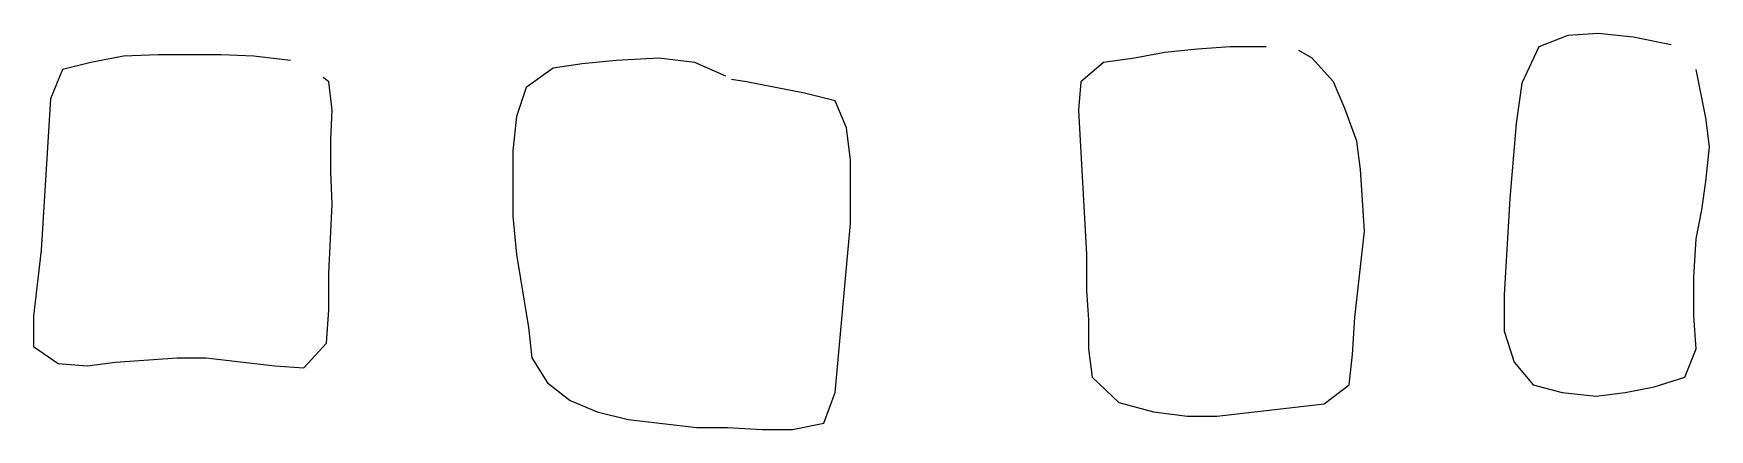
# Model space of a CAD drawing. Header units: metres. Extents: x -540 to 540, y 206 to 461.
import ezdxf

# ---------------------------------------------------------------- set-up
doc = ezdxf.new("R2010")
doc.units = ezdxf.units.M

msp = doc.modelspace()

# ---------------------------------------------------------------- linework, layer by layer
at = {"layer": 'Layer'}
for p, q in [((448.7452, 459.924), (430.038, 452.6236)), ((468.365, 461.2928), (448.7452, 459.924)), ((490.7224, 459.0114), (468.365, 461.2928)), ((515.3612, 453.9924), (490.7224, 459.0114)), ((-482.0532, 446.692), (-503.0418, 442.5855)), ((-459.6958, 447.6046), (-482.0532, 446.692)), ((-419.0875, 447.6046), (-459.6958, 447.6046)), ((-398.0988, 446.692), (-419.0875, 447.6046)), ((-374.3726, 443.9544), (-398.0988, 446.692)), ((-164.4867, 443.9544), (-186.3878, 441.673)), ((-137.1103, 445.3232), (-164.4867, 443.9544)), ((-113.8403, 442.5855), (-137.1103, 445.3232)), ((169.5057, 445.3232), (149.4297, 442.5855)), ((189.1255, 448.9734), (169.5057, 445.3232)), ((210.1141, 451.2548), (189.1255, 448.9734)), ((231.1027, 452.6236), (210.1141, 451.2548)), ((254.3726, 452.6236), (231.1027, 452.6236)), ((284.0304, 445.3232), (275.3612, 450.3422)), ((297.7186, 430.2661), (284.0304, 445.3232)), ((430.038, 452.6236), (419.0875, 429.3536)), ((-521.2928, 438.0228), (-529.0494, 419.3156)), ((-503.0418, 442.5855), (-521.2928, 438.0228)), ((-349.7338, 430.2661), (-353.384, 433.0038)), ((-205.0951, 438.9354), (-222.4335, 426.616)), ((-186.3878, 441.673), (-205.0951, 438.9354)), ((-93.7643, 433.9164), (-113.8403, 442.5855)), ((149.4297, 442.5855), (134.8289, 430.2661)), ((537.7186, 406.9962), (531.3308, 438.0228)), ((-347.4525, 412.0152), (-349.7338, 430.2661)), ((-222.4335, 426.616), (-228.8213, 407.9088)), ((-80.5323, 430.2661), (-90.1141, 431.635)), ((-43.1179, 422.9658), (-80.5323, 430.2661)), ((-23.4981, 417.9468), (-43.1179, 422.9658)), ((134.8289, 430.2661), (133.4601, 412.0152)), ((305.019, 412.9277), (297.7186, 430.2661)), ((419.0875, 429.3536), (415.4373, 403.346)), ((-529.0494, 419.3156), (-534.981, 321.673)), ((-348.365, 393.308), (-347.4525, 412.0152)), ((-16.1977, 400.6084), (-23.4981, 417.9468)), ((133.4601, 412.0152), (138.4791, 318.9354)), ((312.7757, 391.9391), (305.019, 412.9277)), ((-228.8213, 407.9088), (-231.1027, 386.0076)), ((-13.4601, 379.6198), (-16.1977, 400.6084)), ((415.4373, 403.346), (411.3308, 354.981)), ((540, 388.289), (537.7186, 406.9962)), ((-348.365, 372.3194), (-348.365, 393.308)), ((315.057, 373.6882), (312.7757, 391.9391)), ((-231.1027, 386.0076), (-231.1027, 343.5741)), ((-13.4601, 339.0114), (-13.4601, 379.6198)), ((537.7186, 365.9315), (540, 388.289)), ((-347.4525, 351.3308), (-348.365, 372.3194)), ((317.7947, 333.9924), (315.057, 373.6882)), ((534.981, 347.6806), (537.7186, 365.9315)), ((-349.7338, 306.616), (-347.4525, 351.3308)), ((411.3308, 354.981), (407.6806, 292.9277)), ((531.3308, 328.9734), (534.981, 347.6806)), ((-231.1027, 343.5741), (-228.8213, 318.9354)), ((-23.4981, 229.962), (-13.4601, 339.0114)), ((311.4068, 278.327), (317.7947, 333.9924)), ((529.962, 304.3346), (531.3308, 328.9734)), ((-534.981, 321.673), (-540, 279.2395)), ((-228.8213, 318.9354), (-221.0646, 271.9391)), ((138.4791, 318.9354), (138.4791, 295.6654)), ((-349.7338, 283.346), (-349.7338, 306.616)), ((529.962, 279.2395), (529.962, 304.3346)), ((138.4791, 295.6654), (139.8479, 276.9582)), ((407.6806, 292.9277), (407.6806, 269.6578)), ((-351.1027, 261.9011), (-349.7338, 283.346)), ((-540, 279.2395), (-540, 259.6198)), ((-221.0646, 271.9391), (-218.7833, 252.3194)), ((139.8479, 276.9582), (139.8479, 258.2509)), ((310.038, 254.6008), (311.4068, 278.327)), ((531.3308, 258.2509), (529.962, 279.2395)), ((-540, 259.6198), (-524.0304, 248.6692)), ((-365.7034, 245.9315), (-351.1027, 261.9011)), ((407.6806, 269.6578), (414.0685, 249.5817)), ((-524.0304, 248.6692), (-505.3232, 247.3004)), ((-505.3232, 247.3004), (-487.0722, 249.5817)), ((-487.0722, 249.5817), (-447.3764, 252.3194)), ((-447.3764, 252.3194), (-428.6692, 252.3194)), ((-428.6692, 252.3194), (-384.4106, 247.3004)), ((-218.7833, 252.3194), (-208.7453, 236.3498)), ((139.8479, 258.2509), (142.1293, 240)), ((307.7567, 234.981), (310.038, 254.6008)), ((414.0685, 249.5817), (426.3878, 234.981)), ((524.0304, 240), (531.3308, 258.2509)), ((-384.4106, 247.3004), (-365.7034, 245.9315)), ((142.1293, 240), (159.4677, 223.5741)), ((504.4106, 233.6122), (524.0304, 240)), ((-208.7453, 236.3498), (-194.1445, 224.943)), ((-30.7985, 210.3422), (-23.4981, 229.962)), ((291.7871, 222.6616), (307.7567, 234.981)), ((426.3878, 234.981), (445.0951, 229.962)), ((445.0951, 229.962), (466.9962, 227.6806)), ((466.9962, 227.6806), (485.7034, 229.962)), ((485.7034, 229.962), (504.4106, 233.6122)), ((-194.1445, 224.943), (-176.8061, 217.6426)), ((-176.8061, 217.6426), (-156.73, 212.6236)), ((159.4677, 223.5741), (181.8251, 217.6426)), ((181.8251, 217.6426), (203.7262, 214.9049)), ((222.4335, 214.9049), (291.7871, 222.6616)), ((-156.73, 212.6236), (-112.4715, 207.6046)), ((-112.4715, 207.6046), (-92.8517, 207.6046)), ((-92.8517, 207.6046), (-70.4943, 206.2357)), ((-70.4943, 206.2357), (-50.8745, 206.2357)), ((-50.8745, 206.2357), (-30.7985, 210.3422)), ((203.7262, 214.9049), (222.4335, 214.9049))]:
    msp.add_line(p, q, dxfattribs=at)

doc.saveas('drawing.dxf')
